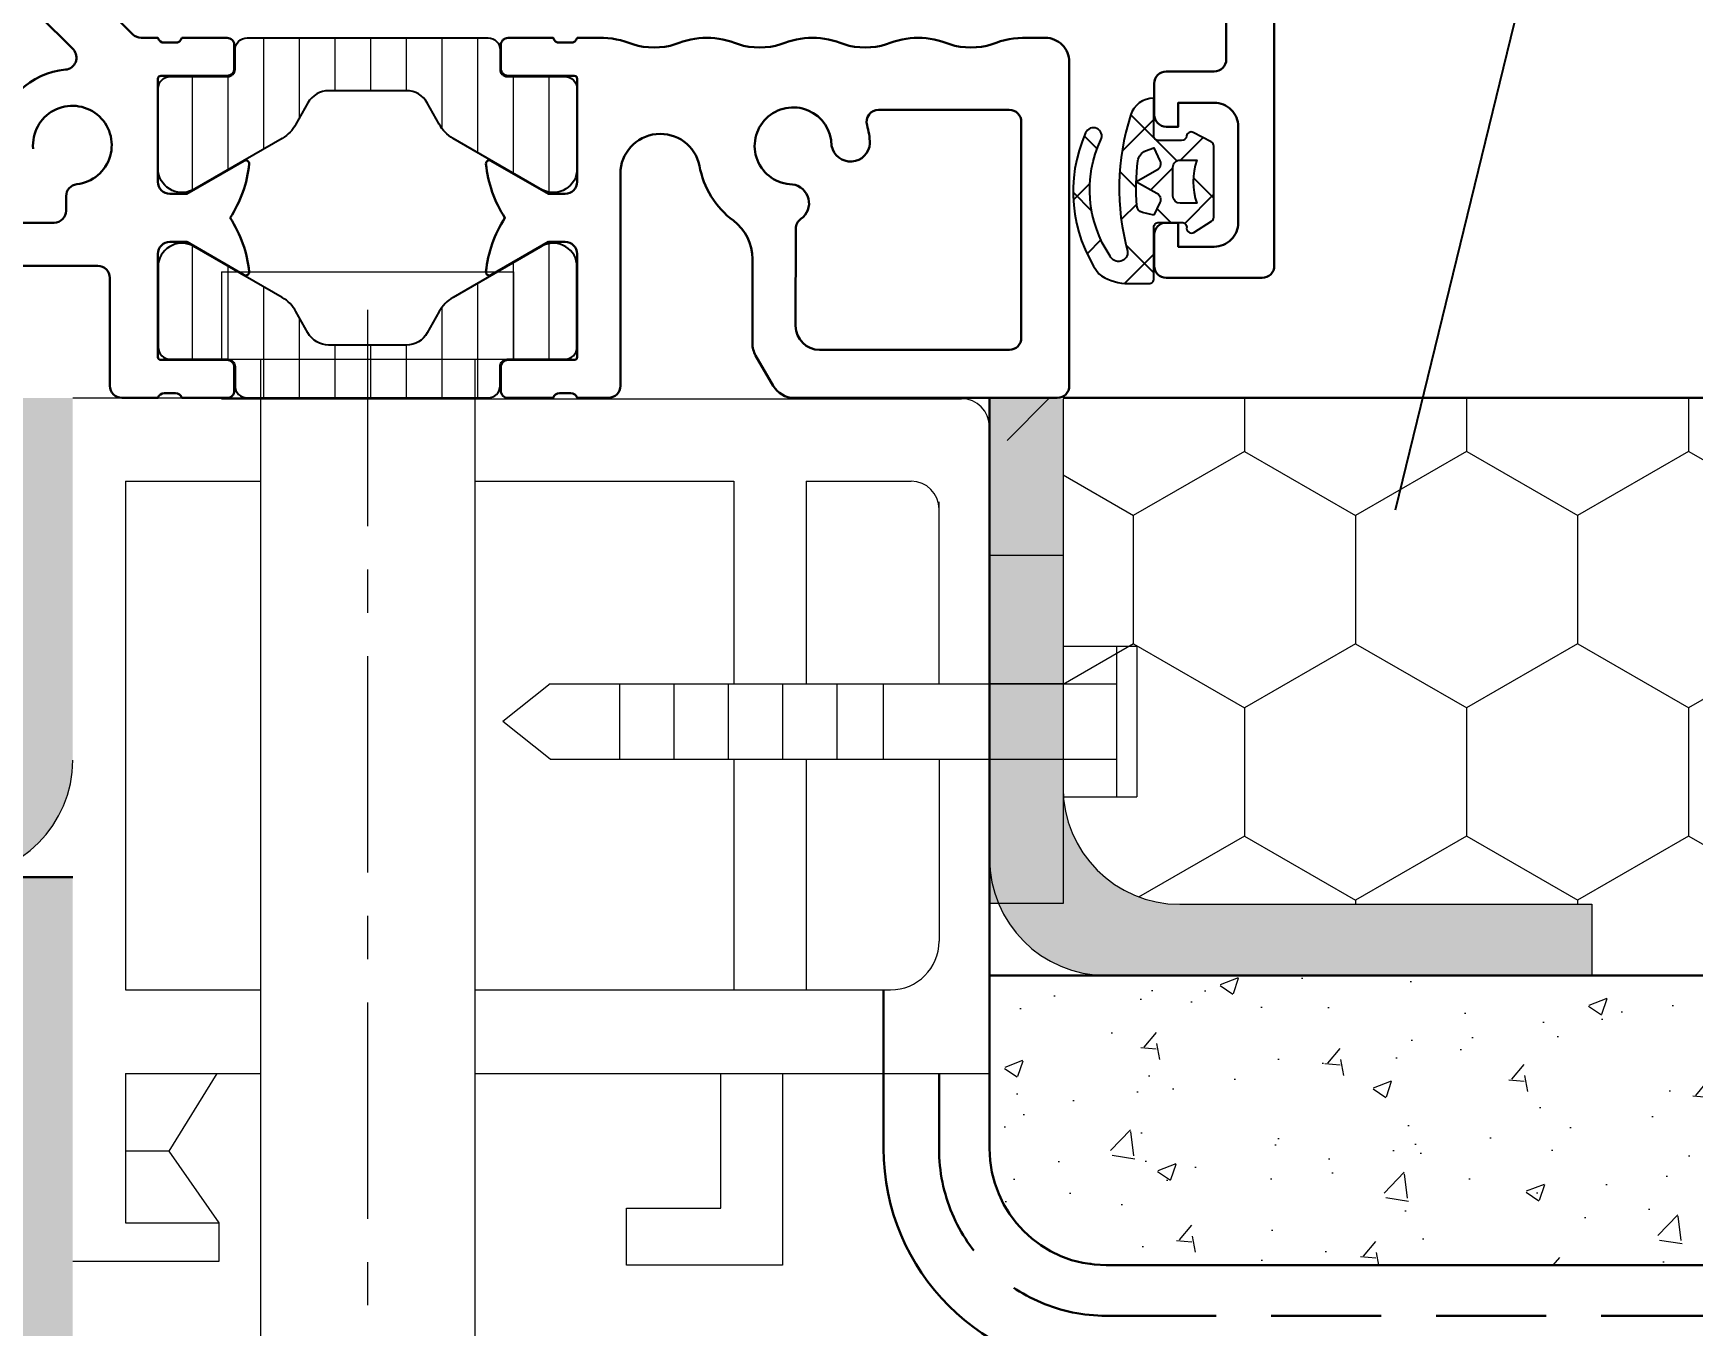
# Model space of a CAD drawing. Header units: millimetres. Extents: x -136099598 to 11807193, y 0 to 779331.
# Drawn here: x 707722 to 708680, y 203111 to 203858 of the extents above; entities that cross this region are included whole.
import ezdxf
from ezdxf import colors
from ezdxf.entities.mleader import LeaderData, LeaderLine
from ezdxf.math import Vec2, Vec3

# ---------------------------------------------------------------- set-up
doc = ezdxf.new("R2010")
doc.units = ezdxf.units.MM
doc.header["$MEASUREMENT"] = 0
doc.linetypes.add('DASHED2', pattern=[9.524999999999999, 6.349999999999999, -3.175])
doc.linetypes.add('осевая', pattern=[2, 1.25, -0.25, 0.25, -0.25])
doc.layers.get('0').update_dxf_attribs({"color": 250, "lineweight": 9})
for name, color, linetype, lineweight in [('0S-Profile PVC-U', 254, 'Continuous', 25), ('0S-Shading PVC-U', 253, 'Continuous', 13), ('PDF _Геометрия', 7, 'Continuous', 0), ('АР_Отметки', 250, 'Continuous', 15), ('АР_Тонкие', 250, 'Continuous', 5)]:
    doc.layers.add(name, color=color, linetype=linetype, lineweight=lineweight)
doc.layers.add('A-OKNO-RAM', color=140, linetype='Continuous')
doc.styles.add('ISOCPEUR', font='isocpeur.ttf', dxfattribs={"width": 0.7})
doc.styles.add('Архитект', font='isocpeur.ttf', dxfattribs={"width": 0.8, "oblique": 8})
pattern_1 = [(49.99999999999999, (-220106.5931491225, -162113.1816414525), (106.2238121481309, -9.29337488948956), [11.10721133986459, -122.1793247385105]), (355, (-220106.5931491225, -162113.1816414525), (-20.54853104072455, 111.3966672114125), [8.885769071891675, -97.7434597908084]), (100.451, (-220097.7411965698, -162113.9560851981), (85.67566513449944, 102.1027853415787), [9.439671999601458, -103.836391995616]), (46.18420000000001, (-220106.5931491225, -162083.5624111821), (158.0541835693797, -24.51301950491826), [16.66081700979687, -183.2689871077654]), (96.63559999999998, (-220093.4219788879, -162085.6051468779), (138.4198952858405, 144.2628839975987), [14.15950799940214, -155.7545879934233]), (351.1840000000001, (-220106.5931491225, -162083.5624111821), (138.4201118022368, 144.2626286020243), [13.32865360783751, -146.6151896862126]), (21, (-220091.7835339874, -162090.9672187497), (88.39992192124812, -59.62649485283553), [11.10721133986459, -122.1793247385105]), (326.0000000000001, (-220091.7835339874, -162090.9672187497), (36.03402572648916, 107.3918459832241), [8.885769071891671, -97.74345979080836]), (71.4514, (-220084.4169158309, -162095.9360778262), (124.4337042727577, 47.76559024765915), [9.439671999601458, -103.836391995616]), (37.50000000000001, (-220106.5931491225, -162113.1816414525), (1.800827771617641, 49.30029850995158), [0, -96.55869058122286, 0, -99.22442130279036, 0, -98.1137001688039]), (7.499999999999999, (-220106.5931491225, -162113.1816414525), (38.95958599267155, 58.41085651726878), [0, -56.57272975771029, 0, -94.33724831324989, 0, -37.3942781775441]), (327.5, (-220139.6185902923, -162113.1816414525), (79.05687119246525, -3.340176915412273), [0, -37.02403779954864, 0, -115.5149979345918, 0, -153.2795164901314]), (317.5, (-220154.4282054275, -162113.1816414525), (86.36756552523038, 14.82506086815758), [0, -48.13124913941323, 0, -76.71380632066479, 0, -108.850671130673])]

# ---------------------------------------------------------------- blocks, each defined once
blk = doc.blocks.new('_DotSmall')
at = {"color": 0, "linetype": 'ByBlock', "const_width": 0.5}
blk.add_lwpolyline([(-0.0625, 0, 1), (0.0625, 0, 1)], format="xyb", close=True, dxfattribs=at)
blk = doc.blocks.new('_224073_171230_Bar')
at = {"layer": '0S-Shading PVC-U'}
h = blk.add_hatch(dxfattribs=at)
h.set_pattern_fill('ANSI31', color=256, scale=0.4680000000000001, angle=45, style=0)
h.set_pattern_definition([(90, (0, 0), (-1.485899999999999, 3e-16), [])])
edge = h.paths.add_edge_path()
edge.add_arc((37.25402737353759, 0.5000066264624081), 0.4999996264625476, 269.9999571957134, 360.000042804287)
edge.add_line((37.754027, 0.500007), (37.754027, 1.310338999999999))
edge.add_arc((38.05402677587745, 1.310339224122548), 0.2999997758775363, 89.99995719571228, 180.0000428042859, ccw=False)
edge.add_line((38.05402700000001, 1.610338999999999), (40.454025, 1.610006999999999))
edge.add_arc((40.45402843416558, 2.11000256582855), 0.4999955658403449, 269.9996064701226, 360.0002789379751)
edge.add_line((40.954024, 2.110005), (40.954024, 5.586547))
edge.add_arc((39.96420588850845, 5.444236270497279), 0.9999961187766173, 8.181612318121196, 122.7270118336185)
edge.add_line((39.42357100000001, 6.285489), (35.791862, 4.188721))
edge.add_arc((36.54186580632762, 2.889679719544769), 1.500004652603679, 120.0000652782973, 152.0057210092171)
edge.add_line((35.21737, 3.593757), (34.721595, 2.710526999999999))
edge.add_arc((33.84958035575751, 3.200005247057647), 0.9999992470577093, 269.99997961658136, 330.6936817476844, ccw=False)
edge.add_line((33.84958000000001, 2.200006), (30.618469, 2.200006))
edge.add_arc((30.6184686442425, 3.200005247057656), 0.9999992470577193, 209.3063182523158, 270.0000203834188, ccw=False)
edge.add_line((29.746454, 2.710526999999999), (29.25068, 3.593757))
edge.add_arc((27.92618419367238, 2.889679719544769), 1.500004652603679, 27.99427899078287, 59.99993472170274)
edge.add_line((28.676188, 4.188721), (25.044479, 6.285489))
edge.add_arc((24.50384411149156, 5.444236270497275), 0.9999961187766265, 57.27298816638144, 171.8183876818787)
edge.add_line((23.514026, 5.586547), (23.514026, 2.110005))
edge.add_arc((24.01402106583442, 2.11000206583442), 0.499995065843032, 179.9996637660736, 270.0003362339258)
edge.add_line((24.014024, 1.610006999999999), (26.414023, 1.610338999999999))
edge.add_arc((26.41402322412256, 1.310339224122554), 0.299999775877529, -4.2804286920272716e-05, 90.00004280428698, ccw=False)
edge.add_line((26.714023, 1.310338999999999), (26.714023, 0.500007))
edge.add_arc((27.21402262646241, 0.5000066264624081), 0.4999996264625475, 179.9999571957131, 270.000042804287)
edge.add_line((27.214023, 7e-06), (37.254027, 7e-06))
edge = h.paths.add_edge_path()
edge.add_ellipse((37.25402737353759, 14.50000037353759), major_axis=(-0.4999996264625475, 0), ratio=1, start_angle=179.999957195713, end_angle=270.0000428042866, ccw=False)
edge.add_line((37.754027, 14.5), (37.754027, 13.689669))
edge.add_ellipse((38.05402677587745, 13.68966877587745), major_axis=(-0.2999997758775363, 0), ratio=1, start_angle=-4.280428595903129e-05, end_angle=90.00004280428769)
edge.add_line((38.05402700000001, 13.389669), (40.454025, 13.390001))
edge.add_ellipse((40.45402793417145, 12.89000493417145), major_axis=(-0.4999960658371604, 0), ratio=1, start_angle=179.9996637660739, end_angle=270.0003362339263, ccw=False)
edge.add_line((40.954024, 12.890002), (40.954024, 9.413461))
edge.add_ellipse((39.96420588850845, 9.555771729502723), major_axis=(-0.9999961187766175, 0), ratio=1, start_angle=57.27298816638171, end_angle=171.8183876818788, ccw=False)
edge.add_line((39.42357100000001, 8.714519), (35.791862, 10.811286))
edge.add_ellipse((36.54186580632761, 12.11032728045523), major_axis=(-1.500004652603676, 0), ratio=1, start_angle=27.994278990783016, end_angle=59.99993472170303, ccw=False)
edge.add_line((35.21737, 11.40625), (34.721595, 12.28948))
edge.add_ellipse((33.84958035575751, 11.80000175294235), major_axis=(-0.9999992470577088, 0), ratio=1, start_angle=209.3063182523155, end_angle=270.0000203834186)
edge.add_line((33.84958000000001, 12.800001), (30.618469, 12.800001))
edge.add_ellipse((30.6184686442425, 11.80000175294234), major_axis=(-0.9999992470577201, 0), ratio=1, start_angle=269.9999796165814, end_angle=330.6936817476843)
edge.add_line((29.746454, 12.28948), (29.25068, 11.40625))
edge.add_ellipse((27.92618419367238, 12.11032728045523), major_axis=(-1.500004652603679, 0), ratio=1, start_angle=120.00006527829731, end_angle=152.0057210092172, ccw=False)
edge.add_line((28.676188, 10.811286), (25.044479, 8.714519))
edge.add_ellipse((24.50384411149156, 9.555771729502727), major_axis=(-0.9999961187766288, 0), ratio=1, start_angle=8.181612318121381, end_angle=122.72701183361849, ccw=False)
edge.add_line((23.514026, 9.413461), (23.514026, 12.890002))
edge.add_ellipse((24.01402156582855, 12.89000543416558), major_axis=(-0.4999955658403458, 0), ratio=1, start_angle=-90.0002789379746, end_angle=0.00039352987772645065, ccw=False)
edge.add_line((24.014024, 13.390001), (26.414023, 13.389669))
edge.add_ellipse((26.41402322412255, 13.68966877587745), major_axis=(-0.2999997758775292, 0), ratio=1, start_angle=89.99995719571375, end_angle=180.000042804287)
edge.add_line((26.714023, 13.689669), (26.714023, 14.5))
edge.add_ellipse((27.21402262646241, 14.50000037353759), major_axis=(-0.4999996264625475, 0), ratio=1, start_angle=-90.00004280428698, end_angle=4.2804286977116135e-05, ccw=False)
edge.add_line((27.214023, 15), (37.254027, 15))
at = {"layer": '0S-Profile PVC-U', "extrusion": (0, 0, -1)}
blk.add_lwpolyline([(-37.254027, 15, 0.4142140000000002), (-37.754027, 14.5), (-37.754027, 13.689669), (-37.754027, 13.689669, -0.4142140000000002), (-38.05402700000001, 13.389669), (-40.454025, 13.390001), (-40.454025, 13.390001, 0.4142170000000001), (-40.954024, 12.890002), (-40.954024, 9.413461), (-40.954024, 9.413461, 0.546041), (-39.42357100000001, 8.714519), (-35.791862, 10.811286), (-35.791862, 10.811286, 0.140566), (-35.21737, 11.40625), (-34.721595, 12.28948), (-34.721595, 12.28948, -0.271196), (-33.84958000000001, 12.800001), (-30.618469, 12.800001), (-30.618469, 12.800001, -0.271196), (-29.746454, 12.28948), (-29.25068, 11.40625), (-29.25068, 11.40625, 0.140566), (-28.676188, 10.811286), (-25.044479, 8.714519), (-25.044479, 8.714519, 0.546041), (-23.514026, 9.413461), (-23.514026, 12.890002), (-23.514026, 12.890002, 0.4142170000000001), (-24.014024, 13.390001), (-26.414023, 13.389669), (-26.414023, 13.389669, -0.4142140000000002), (-26.714023, 13.689669), (-26.714023, 14.5), (-26.714023, 14.5, 0.4142140000000002), (-27.214023, 15), (-37.254027, 15)], format="xyb", close=True, dxfattribs=at)
at = {"layer": '0S-Profile PVC-U'}
blk.add_lwpolyline([(37.254027, 7e-06, 0.4142140000000002), (37.754027, 0.500007), (37.754027, 1.310338999999999), (37.754027, 1.310338999999999, -0.4142140000000002), (38.05402700000001, 1.610338999999999), (40.454025, 1.610006999999999), (40.454025, 1.610006999999999, 0.4142170000000001), (40.954024, 2.110005), (40.954024, 5.586547), (40.954024, 5.586547, 0.546041), (39.42357100000001, 6.285489), (35.791862, 4.188721), (35.791862, 4.188721, 0.140566), (35.21737, 3.593757), (34.721595, 2.710526999999999), (34.721595, 2.710526999999999, -0.271196), (33.84958000000001, 2.200006), (30.618469, 2.200006), (30.618469, 2.200006, -0.271196), (29.746454, 2.710526999999999), (29.25068, 3.593757), (29.25068, 3.593757, 0.140566), (28.676188, 4.188721), (25.044479, 6.285489), (25.044479, 6.285489, 0.546041), (23.514026, 5.586547), (23.514026, 2.110005), (23.514026, 2.110005, 0.4142170000000001), (24.014024, 1.610006999999999), (26.414023, 1.610338999999999), (26.414023, 1.610338999999999, -0.4142140000000002), (26.714023, 1.310338999999999), (26.714023, 0.500007), (26.714023, 0.500007, 0.4142140000000002), (27.214023, 7e-06), (37.254027, 7e-06)], format="xyb", close=True, dxfattribs=at)

msp = doc.modelspace()

# ---------------------------------------------------------------- hatches: boundary and pattern name
at = {"lineweight": 30}
h = msp.add_hatch(color=256, dxfattribs=at)
edge = h.paths.add_edge_path()
edge.add_line((707744.880152765, 203647.2471526931), (707702.4089060456, 203647.2471526931))
edge.add_line((707702.4089060456, 203647.2471526931), (707702.4089060456, 203478.9489092897))
edge.add_arc((707634.9597921998, 203478.9489092897), 67.44911433954381, -90, 0, ccw=False)
edge.add_line((707634.9597921998, 203411.499794967), (707179.5211287171, 203411.499794967))
edge.add_line((707179.5211287171, 203411.499794967), (707179.5211287171, 203370.4526246856))
edge.add_line((707179.5211287171, 203370.4526246856), (707677.4310379655, 203370.4526246856))
edge.add_arc((707677.4310379655, 203437.9017390083), 67.44911433954381, 270, 360)
edge.add_line((707744.880152765, 203437.9017390083), (707744.880152765, 203647.2471526931))
h = msp.add_hatch(color=256, dxfattribs=at)
edge = h.paths.add_edge_path()
edge.add_arc((708384.1995182664, 203422.1672647069), 67.44911433950988, 179.9999999999712, 270.0000000000288, ccw=False)
edge.add_line((708316.7504034669, 203422.1672647069), (708316.7504034669, 203646.7494347165))
edge.add_line((708316.7504034669, 203646.7494347165), (708274.2791567475, 203646.7494347165))
edge.add_line((708274.2791577012, 203646.7494347165), (708274.2791577012, 203381.1200944255))
edge.add_arc((708341.728271547, 203381.1200944255), 67.44911433954381, 180, 270)
edge.add_line((708341.728271547, 203313.6709801028), (708622.073473993, 203313.6709801028))
edge.add_line((708622.073473993, 203313.6709801028), (708622.073473993, 203354.7181503843))
edge.add_line((708622.073473993, 203354.7181503843), (708384.1995173127, 203354.7181503843))
at = {"ltscale": 100}
h = msp.add_hatch(dxfattribs=at)
h.set_pattern_fill('HONEY', color=256, scale=23.32222853514875, angle=270, style=0)
h.set_pattern_definition([(270, (-212834.2849950164, -161514.716912501), (64.12749924710104, -111.0721133986459), [74.04807559909729, -148.0961511981946]), (29.99999999999998, (-212834.2849950164, -161514.716912501), (64.12752223170281, 111.0721001284799), [74.04807559909729, -148.0961511981946]), (329.9999999999999, (-212834.2849950164, -161514.716912501), (128.2550214788038, -1.327016601999109e-05), [-148.0961511981946, 74.04807559909729])])
edge = h.paths.add_edge_path()
edge.add_line((709091.5306645066, 203647.2471526931), (709091.5306645066, 203313.6709801028))
edge.add_line((709091.5306645066, 203313.6709801028), (708622.073473993, 203313.6709801028))
edge.add_line((708622.073473993, 203313.6709801028), (708622.073473993, 203354.7181503843))
edge.add_line((708622.073473993, 203354.7181503843), (708384.1995173127, 203354.7181503843))
edge.add_arc((708384.2461739213, 203422.2178429435), 67.49970861478796, 184.6599302909226, 269.96039735138584, ccw=False)
edge.add_line((708316.969589296, 203416.7340658973), (708316.7504044205, 203647.2471526931))
edge.add_line((708316.7504034669, 203647.2471526931), (709091.5306645066, 203647.2471526931))
at = {"lineweight": 30}
h = msp.add_hatch(color=256, dxfattribs=at)
h.paths.add_polyline_path([(708274.2791577012, 203355.1208840678), (708274.2791577012, 203438.4892814229), (708316.7504034669, 203438.4892814229), (708316.7504034669, 203355.1208840678)])
h.paths.add_polyline_path([(708316.7504034669, 203556.3464963506), (708316.7504034669, 203482.0883646081), (708274.2791577012, 203482.0883646081), (708274.2791577012, 203556.3464963506)])
at = {"ltscale": 100}
h = msp.add_hatch(dxfattribs=at)
h.set_pattern_fill('AR-CONC', color=256, scale=0.5830557133787188, style=0)
h.set_pattern_definition(pattern_1)
h.paths.add_polyline_path([(707744.880152765, 203085.0816429923), (707744.880152765, 203370.4526246856), (704712.7013140351, 203370.4526246856), (704712.7013140351, 203085.0816429923)])
h = msp.add_hatch(dxfattribs=at)
h.set_pattern_fill('AR-CONC', color=256, scale=0.5830557133787188, style=0)
h.set_pattern_definition(pattern_1)
h.paths.add_polyline_path([(710188.9347506196, 203146.2262352775), (710188.9347506196, 203313.6709801028), (708274.2791577012, 203313.6709801028), (708274.2791577012, 203213.6753496001, 0.4142135623733638), (708341.728271547, 203146.2262352775)])

# ---------------------------------------------------------------- linework, layer by layer
for p, q in [((707830.8085804612, 203719.9869405101), (707999.4389696748, 203719.9869405101)), ((707830.8085804612, 203719.9869405101), (707830.8085804612, 203669.1513162921)), ((707999.4389696748, 203719.9869405101), (707999.4389696748, 203669.1513162921)), ((707830.8016062409, 203669.5717738937), (707999.4319964082, 203669.5717738937)), ((707853.239237848, 203669.5717738937), (707853.239237848, 202618.9909037421)), ((707977.008312288, 203669.5717738937), (707977.008312288, 202618.9909037421)), ((707744.880152765, 203647.2471526931), (707853.239237848, 203647.2471526931)), ((707830.8085804612, 203646.7494347165), (707999.4389696748, 203646.7494347165)), ((707977.008312288, 203646.7494347165), (708258.1343508393, 203646.7494347165)), ((708316.7504034669, 203646.7494347165), (708316.7504034669, 203422.1672647069)), ((708274.2791577012, 203630.6046280931), (708274.2791577012, 203482.0883646081)), ((707775.4441414506, 203599.1268144916), (707775.4441414506, 203305.2958933185)), ((707775.4441414506, 203599.1268144916), (707853.239237848, 203599.1268144916)), ((707977.008312288, 203599.1268144916), (708126.7234478623, 203599.1268144916)), ((708126.7234478623, 203599.1268144916), (708126.7234478623, 203482.0883646081)), ((708168.4394016892, 203599.1268144916), (708229.0353241593, 203599.1268144916)), ((708168.4394016892, 203599.1268144916), (708168.4394016892, 203482.0883646081)), ((708245.1801310212, 203482.0883646081), (708245.1801310212, 203587.184115536)), ((708316.7504034669, 203503.8435801337), (708347.5399666459, 203503.8435801337)), ((708347.5399666459, 203503.8435801337), (708359.4117403657, 203503.8435801337)), ((708347.5399666459, 203503.8435801337), (708347.5399666459, 203416.7340658973)), ((708359.4117403657, 203503.8435801337), (708359.4117403657, 203416.7340658973)), ((708020.5896864564, 203482.0883646081), (707993.2705450684, 203460.2888230155)), ((708020.5896864564, 203482.0883646081), (708347.5399666459, 203482.0883646081)), ((708060.5492058427, 203482.0883646081), (708060.5492058427, 203438.4892814229)), ((708091.954661432, 203482.0883646081), (708091.954661432, 203438.4892814229)), ((708123.3601160676, 203482.0883646081), (708123.3601160676, 203438.4892814229)), ((708154.7655716569, 203482.0883646081), (708154.7655716569, 203438.4892814229)), ((708186.1710272462, 203482.0883646081), (708186.1710272462, 203438.4892814229)), ((708213.1345644624, 203438.4892814229), (708213.1345644624, 203482.0883646081)), ((708020.5896864564, 203438.4892814229), (707993.2705450684, 203460.2888230155)), ((708020.5896864564, 203438.4892814229), (708347.5399666459, 203438.4892814229)), ((708126.7234478623, 203438.4892814229), (708126.7234478623, 203305.2958933185)), ((708168.4394016892, 203438.4892814229), (708168.4394016892, 203305.2958933185)), ((708245.1801310212, 203438.4892814229), (708245.1801310212, 203333.3935306142)), ((708316.969589296, 203416.7340658973), (708347.5399666459, 203416.7340658973)), ((708347.5399666459, 203416.7340658973), (708359.4117403657, 203416.7340658973)), ((708384.1995182664, 203354.7181503843), (708622.073473993, 203354.7181503843)), ((708622.073473993, 203354.7181503843), (708622.073473993, 203313.6709801028)), ((707775.4441414506, 203305.2958933185), (707853.239237848, 203305.2958933185)), ((707977.008312288, 203305.2958933185), (708217.0824938447, 203305.2958933185)), ((707775.4441414506, 203257.0653731893), (707775.4441414506, 203170.6600095103)), ((707775.4441414506, 203257.0653731893), (707853.239237848, 203257.0653731893)), ((707828.0027037293, 203257.0653731893), (707800.447355333, 203212.1289104293)), ((707977.008312288, 203257.0653731893), (708274.2791577012, 203257.0653731893)), ((708119.0640755326, 203179.2250649999), (708119.0640755326, 203257.0653731893)), ((708154.69207007, 203257.0653731893), (708154.69207007, 203146.2844923805)), ((707800.447355333, 203212.1289104293), (707775.4441414506, 203212.1289104293)), ((707800.447355333, 203212.1289104293), (707829.254909578, 203170.6600095103)), ((708064.7286587388, 203146.2844923805), (708064.7286587388, 203179.2250649999)), ((708064.7286587388, 203179.2250649999), (708119.0640755326, 203179.2250649999)), ((707775.4441414506, 203170.6600095103), (707829.254909578, 203170.6600095103)), ((707829.254909578, 203170.6600095103), (707829.254909578, 203148.3196903537)), ((707829.254909578, 203148.3196903537), (707744.880152765, 203148.3196903537)), ((708154.69207007, 203146.2844923805), (708064.7286587388, 203146.2844923805))]:
    msp.add_line(p, q, dxfattribs=at)
at = {"linetype": 'осевая', "ltscale": 100}
msp.add_line((707915.1237755448, 203698.0827769111), (707915.1237755448, 202245.7139378856), dxfattribs=at)
at = {"lineweight": 30}
for p, q in [((708274.2791577012, 203646.7494347165), (708274.2791577012, 203213.6753496001)), ((710188.9347506196, 203647.2471526931), (708316.7504034669, 203647.2471526931)), ((704712.7013140351, 203370.4526246856), (707744.880152765, 203370.4526246856)), ((708274.2791577012, 203313.6709801028), (710188.9347506196, 203313.6709801028)), ((708213.1345644624, 203213.6753496001), (708213.1345644624, 203305.2958933185)), ((708341.728271547, 203146.2262352775), (710188.9347506196, 203146.2262352775))]:
    msp.add_line(p, q, dxfattribs=at)
at = {"linetype": 'DASHED2', "lineweight": 30, "ltscale": 10}
for p, q in [((708245.1263714463, 203257.0653731893), (708245.1263714463, 203213.6753496001)), ((708341.728271547, 203117.0734496186), (710188.9347506196, 203117.0734496186))]:
    msp.add_line(p, q, dxfattribs=at)
at = {"ltscale": 100}
for points in [[(708274.2791577012, 203556.3464963506), (708316.7504034669, 203556.3464963506), (708316.7504034669, 203482.0883646081), (708274.2791577012, 203482.0883646081)], [(708274.2791577012, 203438.4892814229), (708316.7504034669, 203438.4892814229), (708316.7504034669, 203355.1208840678), (708274.2791577012, 203355.1208840678)]]:
    msp.add_lwpolyline(points, close=True, dxfattribs=at)
for centre, radius, start, end in [((708258.1343508393, 203630.6046280931), 16.14480661353393, 0, 90), ((708229.0353241593, 203582.9820078681), 16.14480661353393, 0, 90), ((707677.4310379655, 203437.9017390083), 67.44911433954381, 270, 0), ((708384.1995182664, 203422.1672647069), 67.44911433954381, 180, 270), ((708341.728271547, 203381.1200944255), 67.44911433954381, 180, 270), ((708217.0824938447, 203333.3935306142), 28.09763723958398, 270, 0)]:
    msp.add_arc(centre, radius, start, end, dxfattribs=at)
at = {"lineweight": 30}
for radius in [128.5937066916632, 67.44911433954381]:
    msp.add_arc((708341.728271547, 203213.6753496001), radius, 180, 270, dxfattribs=at)
at = {"linetype": 'DASHED2', "lineweight": 30, "ltscale": 10}
msp.add_arc((708341.728271547, 203213.6753496001), 96.60190000847975, 180, 270, dxfattribs=at)
at = {"layer": 'A-OKNO-RAM', "color": 8, "extrusion": (0, 0, -1)}
for p, q in [((708355.8211441666, 203810.647146232), (708382.3900137574, 203784.0782225202)), ((708369.2199078233, 203808.0538618634), (708350.853101793, 203789.6870931457)), ((708329.0139370591, 203798.548492081), (708336.4558487565, 203791.106565244)), ((708397.6479597718, 203797.5760192941), (708384.6683521897, 203784.5964384149)), ((708332.2996712357, 203771.1337006162), (708322.6743498475, 203761.5083985399)), ((708349.5306482941, 203778.0317386459), (708359.0049400956, 203768.5574277709)), ((708380.2414236695, 203780.1695187162), (708367.4999485642, 203767.4280695985)), ((708391.9732075364, 203774.4950088332), (708403.80950934, 203762.6586836646)), ((708322.5370340974, 203766.119492061), (708333.2718563706, 203755.384647734)), ((708403.8095112473, 203764.831721432), (708387.0311594636, 203748.0534036229)), ((708359.3044548661, 203759.2325928281), (708350.353230539, 203750.2813862632)), ((708371.0069437653, 203756.5553996633), (708378.983671251, 203748.5786556075)), ((708338.6277123124, 203738.5558918784), (708330.589473787, 203730.5176698039)), ((708353.0910254151, 203735.5654380391), (708369.2060642869, 203719.4503663848)), ((708369.206075731, 203730.2283563684), (708352.313037935, 203713.3353529046))]:
    msp.add_line(p, q, dxfattribs=at)
msp.add_lwpolyline([(-708403.8094978959, 203751.6286392282), (-708403.8094978959, 203751.6286392282), (-708403.8095398576, 203792.6095100711, -0.294257000005595), (-708402.2843228013, 203795.1049621175), (-708402.2843228013, 203795.1049621175), (-708391.9839268357, 203800.5947973798, -0.4960130000177538), (-708387.9912863404, 203798.5984826158, 0.4079659999962185), (-708385.2046423585, 203795.8258042405), (-708385.2046423585, 203795.8258042405), (-708371.9925766618, 203795.8258177112, 0.4187409999969742), (-708369.2198982865, 203798.5847491096), (-708369.2198982865, 203798.5847491096), (-708369.219920221, 203820.4058418344, -0.3371079999913553), (-708355.7088890702, 203810.2723717759, -0.1442900000090259), (-708354.0313254029, 203731.906964309, 0.8515819999907626), (-708343.9630261094, 203729.1870167325, 0.2649729999725274), (-708338.6491432816, 203796.3321925472, -0.4224819999741116), (-708336.2550697953, 203802.8837646316, -0.4224820000357019), (-708329.7734814316, 203800.3062480758, -0.2617699999600355), (-708337.3505983979, 203718.8109401534, -0.1357259999966682), (-708352.45870215, 203713.323526151), (-708352.45870215, 203713.323526151), (-708366.4054556519, 203713.3235119651, -0.4190740000099686), (-708369.2060614259, 203716.0684769223), (-708369.2060614259, 203716.0684769223), (-708369.2060919434, 203745.8336978029, 0.4178619999964213), (-708371.978775087, 203748.5786627601), (-708371.978775087, 203748.5786627601), (-708385.3987818391, 203748.578649051, 0.4154099999837232), (-708388.1714602143, 203745.8199256728, -0.6487250000197866), (-708392.3720484406, 203742.8253392051), (-708392.3720484406, 203742.8253392051), (-708402.450763765, 203749.2578933309, -0.2722760000132535)], format="xyb", close=True, dxfattribs=at)
at = {"layer": 'A-OKNO-RAM', "color": 8}
for points in [[(708369.2060986191, 203752.737749822), (708369.2060986191, 203752.737749822), (708362.5444813401, 203754.3677156041, -0.3245510000115727), (708359.3857432038, 203758.0938007901, -0.04897880000196246), (708359.9699831635, 203784.2287920783, -0.2810169999991151), (708364.4438877732, 203789.8975499938), (708364.4438877732, 203789.8975499938), (708369.2198906571, 203791.6667363713), (708372.6875200898, 203784.0980730127, -0.3906479999821004), (708370.9394512803, 203778.7374033998), (708370.9394512803, 203778.7374033998), (708359.1280470521, 203772.1191202472), (708370.9474507004, 203765.4963210891, -0.3938630000092441), (708372.6759749085, 203760.0936135123), (708372.6759749085, 203760.0936135123)], [(708384.4003906876, 203759.641911156), (708384.4003906876, 203759.641911156, -0.4142120000141395), (708380.2413521439, 203763.8010134767), (708380.2413521439, 203763.8010134767), (708380.2414246232, 203780.4373780559, -0.4142179999826607), (708384.4005966813, 203784.5964441369), (708384.4005966813, 203784.5964441369), (708394.1050015122, 203784.5962401698, 0.1770870000176609), (708394.104975763, 203759.6418042253), (708394.104975763, 203759.6418042253)]]:
    msp.add_lwpolyline(points, format="xyb", close=True, dxfattribs=at)
at = {"layer": 'PDF _Геометрия', "lineweight": 30}
for points in [[(708438.7229700715, 205137.5854934524), (708438.7244110734, 203723.4968642066, -0.4142140000029491), (708431.7926111848, 203716.5650501321), (708431.7926111848, 203716.5650501321), (708376.3381558091, 203716.5649936269, -0.4142140000072113), (708369.4063416154, 203723.4967935155), (708369.4063416154, 203723.4967935155), (708369.4063225419, 203741.5194917987, -0.4142140000029491), (708376.3381233842, 203748.4513058732), (708376.3381233842, 203748.4513058732), (708383.2699299485, 203748.4513129066), (708383.2699442536, 203734.5876989434), (708404.0653649003, 203734.5877200435, 0.4142140000029491), (708417.9289646775, 203748.4513481925), (708417.9289646775, 203748.4513481925), (708417.9289084107, 203803.9058042835, 0.4142140000072113), (708404.0652800233, 203817.7694041799), (708404.0652800233, 203817.7694041799), (708383.2698593766, 203817.7693829606), (708383.2698736817, 203803.9057689975), (708376.3380661637, 203803.9057618449, -0.4142140000072113), (708369.40625197, 203810.8375618528), (708369.40625197, 203810.8375618528), (708369.4062338502, 203828.8602600168, -0.4142140000029491), (708376.3380337388, 203835.7920740913), (708376.3380337388, 203835.7920740913), (708404.0652619035, 203835.7921023439, 0.4142140000029491), (708410.9970617921, 203842.7239164184), (708410.9970617921, 203842.7239164184), (708410.9969854981, 203917.5874321531, 0.4142140000072113)], [(707718.3574257523, 203918.4333202909), (707779.5590983063, 203857.2316474984), (707779.5590983063, 203857.2316474984, 0.198912), (707784.4606209428, 203855.2013628553), (707794.0664692551, 203855.2013628553), (707794.0664692551, 203855.2013628553, 0.338212), (707797.8538561494, 203852.4286261867), (707804.1423082978, 203852.4286261867), (707804.1423082978, 203852.4286261867, 0.338181), (707807.929903093, 203855.2013628553), (707833.9936495454, 203855.2013628553), (707833.9936495454, 203855.2013628553, -0.4142140000000002), (707838.1527338654, 203851.0422786544), (707838.1527338654, 203837.4562974046), (707838.1527338654, 203837.4562974046, -0.4142140000000002), (707833.9936495454, 203833.2972132037), (707795.7301026017, 203833.2972132037), (707795.7301026017, 203833.2972132037, 0.4142140000000002), (707794.0664692551, 203831.6335794996), (707794.0664692551, 203772.0196788381), (707794.0664692551, 203772.0196788381, 0.4142140000000002), (707800.9982758195, 203765.0878717969), (707810.7028055817, 203765.0878717969), (707843.8759384782, 203784.2403851817), (707843.8759384782, 203784.2403851817, -0.6105380000000002), (707846.7389832169, 203782.3944866727, -0.120938), (707835.7535935075, 203751.2242438863, -0.120938), (707846.7389555604, 203720.0540289949, -0.6105380000000002), (707843.8759108216, 203718.2081303666), (707810.7027779252, 203737.3606437515), (707800.9982481629, 203737.3606437515), (707800.9982481629, 203737.3606437515, 0.4142140000000002), (707794.0664415986, 203730.4288368295), (707794.0664415986, 203670.8149360488), (707794.0664415986, 203670.8149360488, 0.4142140000000002), (707795.7300749451, 203669.1513023446), (707833.9936218888, 203669.1513023446), (707833.9936218888, 203669.1513023446, -0.4142140000000002), (707838.1527062089, 203664.9922181438), (707838.1527062089, 203651.406236894), (707838.1527062089, 203651.406236894, -0.4142140000000002), (707833.9936218888, 203647.2471526931), (707807.9298754365, 203647.2471526931), (707807.9298754365, 203647.2471526931, 0.338181), (707804.1422806412, 203650.0198893617), (707797.8538284928, 203650.0198893617), (707797.8538284928, 203650.0198893617, 0.338212), (707794.0664415986, 203647.2471526931), (707773.2712002427, 203647.2471526931), (707773.2712002427, 203647.2471526931, -0.4145140000000001), (707766.3393936784, 203654.1789597343), (707766.3393936784, 203716.5652227472), (707766.3393936784, 203716.5652227472, 0.4145210000000001), (707759.4075861603, 203723.49701596), (707710.884937349, 203723.4970297883)]]:
    msp.add_lwpolyline(points, format="xyb", dxfattribs=at)
at = {"layer": 'PDF _Геометрия', "lineweight": 30, "extrusion": (0, 0, -1)}
for points in [[(-707701.6319590241, 203799.1286866735, 0.355032), (-707740.7651844651, 203836.8368711541, -0.619173), (-707745.2482338578, 203848.4090515445), (-707704.3551617295, 203889.3058394263)], [(-707699.794059816, 203748.4515349935), (-707734.1619597108, 203748.4515349935), (-707734.1619597108, 203748.4515349935, -0.4145140000000001), (-707741.0937662751, 203755.3833420346), (-707741.0970659882, 203763.7523759673), (-707741.0970659882, 203763.7523759673, 0.381133), (-707747.2413645417, 203770.6365615199, -0.6638970000000001), (-707759.0126534135, 203810.8483204911, -0.6638970000000001), (-707722.0190830857, 203791.1753947805, 0.8088789999999999)]]:
    msp.add_lwpolyline(points, format="xyb", dxfattribs=at)
msp.add_lwpolyline([(-708313.4533892304, 203647.2471526931, -0.4141490000000001), (-708320.3851967484, 203654.1790705989), (-708320.3851967484, 203841.3377488921), (-708320.3851967484, 203841.3377488921, -0.41422), (-708306.5215826661, 203855.2013628553), (-708295.8885784775, 203855.1784046958), (-708295.8885784775, 203855.1784046958, -0.106389), (-708275.8040009171, 203851.5035072635, 0.150725), (-708251.2854366929, 203851.5037151645, -0.203456), (-708214.8037529618, 203851.5035072635, 0.150737), (-708190.2860346467, 203851.5037151645, -0.203402), (-708153.8039341599, 203851.5035072635, 0.150738), (-708129.2862301499, 203851.5037151645, -0.203456), (-708092.80453116, 203851.5035072635, 0.150737), (-708068.28682715, 203851.5037151645, -0.102422), (-708048.9647474915, 203855.2013628553), (-708036.181109491, 203855.2013628553), (-708036.181109491, 203855.2013628553, 0.338212), (-708032.3937225968, 203852.4286261867), (-708026.1052704484, 203852.4286261867), (-708026.1052704484, 203852.4286261867, 0.338181), (-708022.3176756531, 203855.2013628553), (-707996.2539292008, 203855.2013628553), (-707996.2539292008, 203855.2013628553, -0.4142140000000002), (-707992.0948448807, 203851.0422786544), (-707992.0948448807, 203837.4562974046), (-707992.0948448807, 203837.4562974046, -0.4142140000000002), (-707996.2539292008, 203833.2972132037), (-708034.5174761445, 203833.2972132037), (-708034.5174761445, 203833.2972132037, 0.4142140000000002), (-708036.181109491, 203831.6335794996), (-708036.181109491, 203772.0196788381), (-708036.181109491, 203772.0196788381, 0.4142140000000002), (-708029.249301973, 203765.0878717969), (-708019.5447722108, 203765.0878717969), (-707986.3716259629, 203784.2403851817), (-707986.3716259629, 203784.2403851817, -0.6105380000000002), (-707983.5085812241, 203782.3944866727, -0.120938), (-707994.4939289719, 203751.2243132661, -0.120938), (-707983.5085812241, 203720.0541260312, -0.6105380000000002), (-707986.3716259629, 203718.208227403), (-708019.5447722108, 203737.3607407878), (-708029.249301973, 203737.3607407878), (-708029.249301973, 203737.3607407878, 0.4142140000000002), (-708036.181109491, 203730.4289338659), (-708036.181109491, 203670.8150470327), (-708036.181109491, 203670.8150470327, 0.4142140000000002), (-708034.5174761445, 203669.1514133285), (-707996.2539292008, 203669.1514133285), (-707996.2539292008, 203669.1514133285, -0.4142140000000002), (-707992.0948448807, 203664.9923291276), (-707992.0948448807, 203651.4063339303), (-707992.0948448807, 203651.4063339303, -0.4142140000000002), (-707996.2539292008, 203647.2472497295), (-708022.3176756531, 203647.2472497295), (-708022.3176756531, 203647.2472497295, 0.338181), (-708026.1052704484, 203650.0199863981), (-708032.3937225968, 203650.0199863981), (-708032.3937225968, 203650.0199863981, 0.338212), (-708036.181109491, 203647.2472497295), (-708054.2042236954, 203647.2472497295), (-708054.2042236954, 203647.2472497295, -0.4144890000000001), (-708061.1360302598, 203654.1791676353), (-708061.1356011063, 203776.7056773971), (-708061.1356011063, 203776.7056773971, 0.904685), (-708106.7682133347, 203781.2749582599, -0.18496), (-708126.367564264, 203749.6134860585, 0.235207), (-708137.3854914338, 203727.4867560933), (-708137.3854914338, 203678.6906888555), (-708137.3854914338, 203678.6906888555, -0.131644), (-708139.2426195771, 203671.7592839072), (-708149.3917694718, 203654.1790705989), (-708149.3917694718, 203654.1790705989, -0.267046), (-708161.3976317078, 203647.2471526931), (-708313.4533892304, 203647.2471526931)], format="xyb", close=True, dxfattribs=at)
at = {"layer": 'PDF _Геометрия', "lineweight": 30}
msp.add_lwpolyline([(708292.6579685837, 203681.9062986444, -0.414133), (708285.7261620194, 203674.9743807386), (708176.2038603455, 203674.9743807386), (708176.2038603455, 203674.9743807386, -0.413974), (708162.3398304612, 203688.8383135865), (708162.369013849, 203744.9413234065), (708162.369013849, 203744.9413234065, -0.245787), (708165.3512020737, 203750.6342500518, 0.687062), (708160.4868755967, 203770.5614068578, -0.664786), (708145.3241711289, 203808.6632624934, -0.664786), (708183.1386757523, 203792.7974929879, 0.8818139999999999), (708205.2132921845, 203794.2659547399, 0.0603354), (708203.5808659226, 203804.8015389512, -0.4970200000000001), (708210.2536450059, 203813.6106317113), (708285.7261620194, 203813.6105208467), (708285.7261620194, 203813.6105208467, -0.4141690000000002), (708292.6579685837, 203806.6787138055), (708292.6579685837, 203681.9062986444)], format="xyb", close=True, dxfattribs=at)
at = {"layer": 'PDF _Геометрия', "lineweight": 9}
msp.add_lwpolyline([(708284.537489, 203622.6620221208), (708308.7911883027, 203647.0369898151)], dxfattribs=at)
at = {"layer": 'АР_Тонкие', "linetype": 'ByBlock', "lineweight": -2, "extrusion": (0, 0, -1)}
msp.add_lwpolyline([(-708508.6967192322, 203582.6771872113), (-709041.3643932969, 205763.0246846746)], dxfattribs=at)

# ---------------------------------------------------------------- block references
at = {"layer": 'A-OKNO-RAM', "color": 8, "extrusion": (0, 0, -1), "xscale": -13.86361401169008, "yscale": 13.86361401169008, "zscale": 13.86361401169008}
msp.add_blockref('_224073_171230_Bar', (-707468.2716923386, 203647.2471526931), dxfattribs=at)

# ---------------------------------------------------------------- leaders
at = {"layer": 'АР_Отметки'}
ml = msp.add_multileader_mtext('Standard', dxfattribs=at)
ml.set_content('Л.2', color=256, style='ISOCPEUR')
ml.set_leader_properties(color=256, linetype='Continuous', lineweight=-1)
ml.set_arrow_properties(name='DOTSMALL')
ml.build(insert=Vec2(0, 0))
ml.multileader.update_dxf_attribs({"has_text_frame": 1, "text_left_attachment_type": 4, "text_right_attachment_type": 4, "dogleg_length": 100, "arrow_head_size": 280.8})
ctx = ml.context
ctx.base_point, ctx.char_height, ctx.arrow_head_size, ctx.landing_gap_size, ctx.plane_origin = Vec3(757009.8360340009, 304935.8878450898), 390, 280.8, 78, Vec3(796377.8670744486, 286803.8214562376)
ctx.left_attachment, ctx.right_attachment = 4, 4
notes = []
notes.append((ctx, [(0, (0, 0, 0), (0, 0), (1, 0), 1, [])]))
ctx.mtext.insert, ctx.mtext.width, ctx.mtext.line_spacing_style, ctx.mtext.flow_direction = Vec3(757087.8360340009, 305455.8878450898), 1330.207369077987, 2, 5
at = {"layer": 'АР_Тонкие'}
ml = msp.add_multileader_mtext('Standard', dxfattribs=at)
ml.set_content('\\pxsm1,ql;Пароизоляционная лента', color=256, style='Архитект')
ml.set_leader_properties()
ml.build(insert=Vec2(0, 0))
ml.multileader.update_dxf_attribs({"text_left_attachment_type": 6, "text_right_attachment_type": 6, "dogleg_length": 100, "arrow_head_size": 250})
ctx = ml.context
ctx.base_point, ctx.char_height, ctx.arrow_head_size, ctx.landing_gap_size, ctx.plane_origin, ctx.plane_x_axis = Vec3(706493.5691195161, 206319.4869163106), 250, 250, 25, Vec3(663478.0357132584, 183706.220282204), Vec3(-1, 0)
ctx.left_attachment, ctx.right_attachment = 6, 6
notes.append((ctx, [(1, (1, 1, 0), (706593.5691195161, 206319.4869163106), (-1, 0), 100, [(0, [(707702.4089060456, 203478.9489092897)], 0, [])])]))
ctx.mtext.insert, ctx.mtext.width, ctx.mtext.defined_height, ctx.mtext.flow_direction = Vec3(703283.4339108404, 206644.4869163106), 8498.60878480225, 1142.930924362192, 5
ml = msp.add_multileader_mtext('Standard', dxfattribs=at)
ml.set_content('\\pxsm1,ql;Пенный утеплитель', color=256, style='Архитект')
ml.set_leader_properties()
ml.build(insert=Vec2(0, 0))
ml.multileader.update_dxf_attribs({"text_left_attachment_type": 6, "text_right_attachment_type": 6, "dogleg_length": 100, "arrow_head_size": 250})
ctx = ml.context
ctx.base_point, ctx.char_height, ctx.arrow_head_size, ctx.landing_gap_size, ctx.plane_origin, ctx.plane_x_axis = Vec3(706362.2713413865, 205700.2088290523), 250, 250, 25, Vec3(662238.7971897752, 180676.9795640777), Vec3(-1, 0)
ctx.left_attachment, ctx.right_attachment = 6, 6
notes.append((ctx, [(1, (1, 1, 0), (706462.2713413865, 205700.2088290523), (-1, 0), 100, [(0, [(707358.0486546189, 203543.1520171235)], 0, [])])]))
ctx.mtext.insert, ctx.mtext.width, ctx.mtext.defined_height, ctx.mtext.flow_direction = Vec3(703862.1361327108, 206025.2088290523), 8498.60878480225, 1142.930924362192, 5
for ctx, leaders in notes:
    for number, flags, end, landing, length, lines in leaders:
        leader = LeaderData()
        leader.index, (leader.has_last_leader_line, leader.has_dogleg_vector, leader.attachment_direction) = number, flags
        leader.last_leader_point, leader.dogleg_vector, leader.dogleg_length = Vec3(end), Vec3(landing), length
        for number, points, colour, breaks in lines:
            line = LeaderLine()
            line.index, line.vertices, line.color, line.breaks = number, Vec3.list(points), colors.encode_raw_color(colour), breaks
            leader.lines.append(line)
        ctx.leaders.append(leader)

doc.saveas('drawing.dxf')
